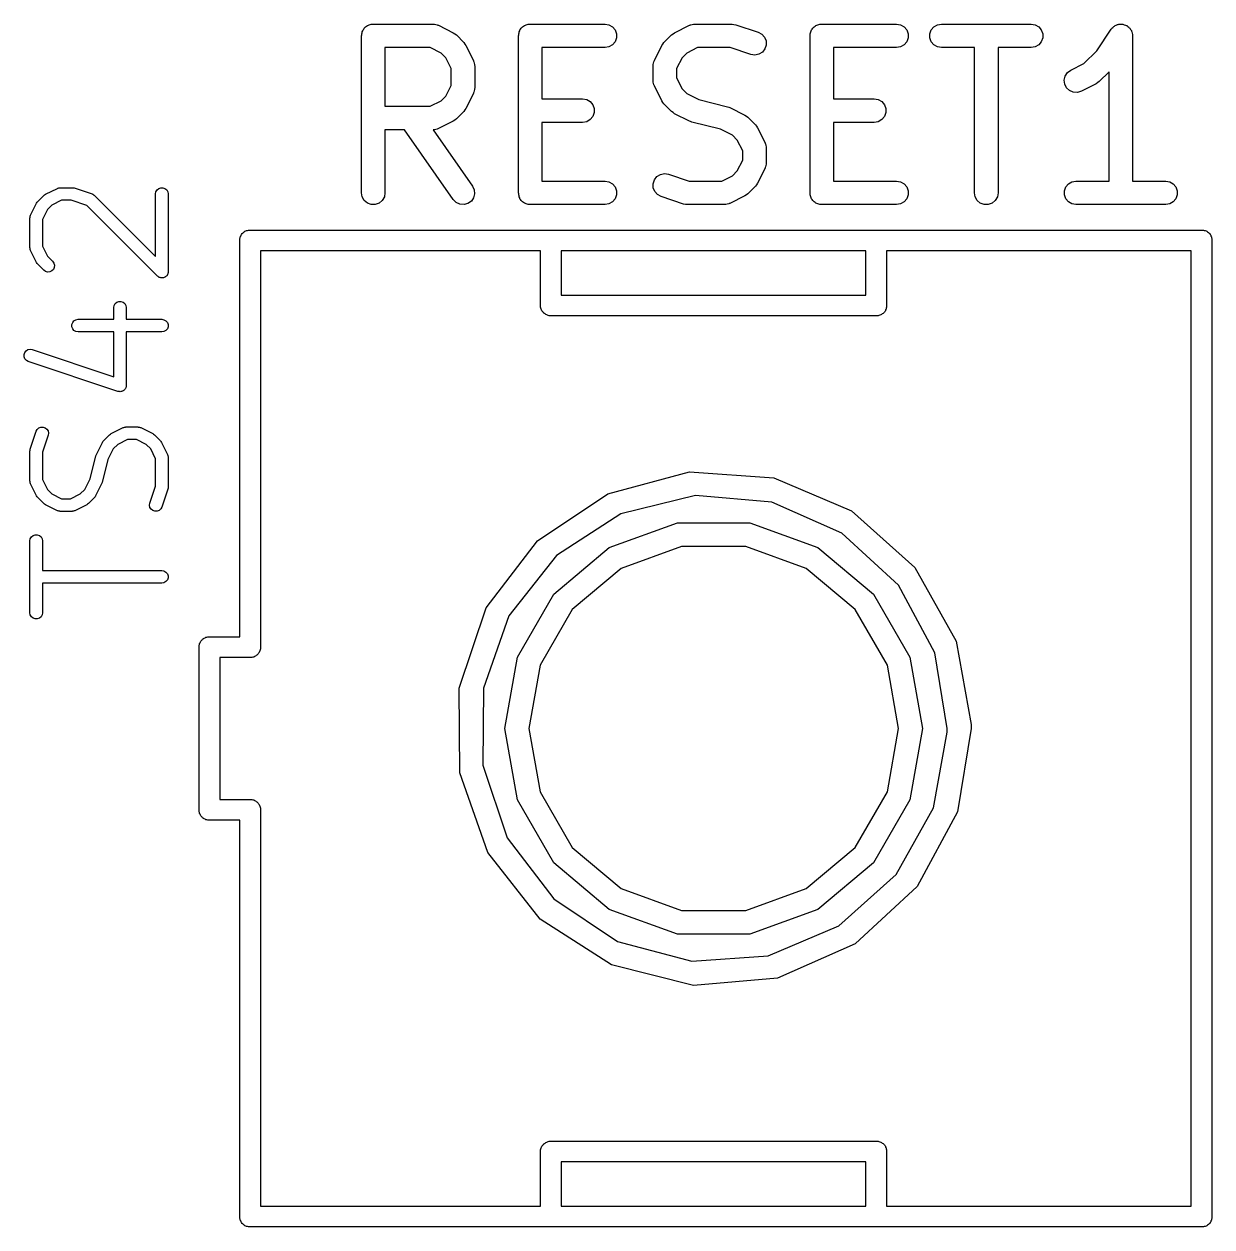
# Model space of a CAD drawing. Extents: x 91 to 202, y -131 to -74.
# Drawn here: x 99.71 to 107.01, y -85.96 to -78.56 of the extents above; entities that cross this region are included whole.
import ezdxf

# ---------------------------------------------------------------- set-up
doc = ezdxf.new("R2010")
doc.units = 0
doc.header["$MEASUREMENT"] = 0
doc.layers.add('BLACK', color=7, linetype='CONTINUOUS')

msp = doc.modelspace()

# ---------------------------------------------------------------- linework, layer by layer
at = {"layer": 'BLACK', "linetype": 'CONTINUOUS'}
for p, q in [((101.798, -78.5936), (101.801, -78.5881)), ((101.801, -78.5881), (101.806, -78.584)), ((101.806, -78.584), (101.81, -78.5792)), ((101.81, -78.5792), (101.816, -78.576)), ((101.816, -78.576), (101.821, -78.5719)), ((101.821, -78.5719), (101.827, -78.5698)), ((101.827, -78.5698), (101.832, -78.5666)), ((101.832, -78.5666), (101.838, -78.5655)), ((101.838, -78.5655), (101.844, -78.5633)), ((101.844, -78.5633), (101.851, -78.5633)), ((101.851, -78.5633), (101.857, -78.5622)), ((101.857, -78.5622), (102.225, -78.5622)), ((102.225, -78.5622), (102.229, -78.563)), ((102.229, -78.563), (102.233, -78.5627)), ((102.233, -78.5627), (102.241, -78.5651)), ((102.241, -78.5651), (102.249, -78.5666)), ((102.249, -78.5666), (102.253, -78.5687)), ((102.253, -78.5687), (102.257, -78.5699)), ((102.257, -78.5699), (102.349, -78.6159)), ((102.763, -78.5936), (102.767, -78.5881)), ((102.767, -78.5881), (102.771, -78.584)), ((102.771, -78.584), (102.775, -78.5792)), ((102.775, -78.5792), (102.781, -78.576)), ((102.781, -78.576), (102.786, -78.5719)), ((102.786, -78.5719), (102.792, -78.5698)), ((102.792, -78.5698), (102.797, -78.5666)), ((102.797, -78.5666), (102.803, -78.5655)), ((102.803, -78.5655), (102.809, -78.5633)), ((102.809, -78.5633), (102.816, -78.5633)), ((102.816, -78.5633), (102.822, -78.5622)), ((102.822, -78.5622), (103.282, -78.5622)), ((103.282, -78.5622), (103.306, -78.5666)), ((103.306, -78.5666), (103.328, -78.5792)), ((103.328, -78.5792), (103.344, -78.5984)), ((103.709, -78.6159), (103.801, -78.5699)), ((103.801, -78.5699), (103.805, -78.5687)), ((103.805, -78.5687), (103.808, -78.5666)), ((103.808, -78.5666), (103.817, -78.5651)), ((103.817, -78.5651), (103.825, -78.5627)), ((103.825, -78.5627), (103.829, -78.563)), ((103.829, -78.563), (103.833, -78.5622)), ((103.833, -78.5622), (104.063, -78.5622)), ((104.063, -78.5622), (104.074, -78.5643)), ((104.074, -78.5643), (104.086, -78.566)), ((104.086, -78.566), (104.224, -78.6119)), ((104.556, -78.5936), (104.559, -78.5881)), ((104.559, -78.5881), (104.564, -78.584)), ((104.564, -78.584), (104.568, -78.5792)), ((104.568, -78.5792), (104.573, -78.576)), ((104.573, -78.576), (104.578, -78.5719)), ((104.578, -78.5719), (104.584, -78.5698)), ((104.584, -78.5698), (104.59, -78.5666)), ((104.59, -78.5666), (104.596, -78.5655)), ((104.596, -78.5655), (104.602, -78.5633)), ((104.602, -78.5633), (104.608, -78.5633)), ((104.608, -78.5633), (104.615, -78.5622)), ((104.615, -78.5622), (105.074, -78.5622)), ((105.074, -78.5622), (105.099, -78.5666)), ((105.099, -78.5666), (105.121, -78.5792)), ((105.121, -78.5792), (105.137, -78.5984)), ((105.287, -78.5984), (105.303, -78.5792)), ((105.303, -78.5792), (105.325, -78.5666)), ((105.325, -78.5666), (105.35, -78.5622)), ((105.35, -78.5622), (105.901, -78.5622)), ((105.901, -78.5622), (105.926, -78.5666)), ((105.926, -78.5666), (105.948, -78.5792)), ((105.948, -78.5792), (105.964, -78.5984)), ((106.396, -78.5916), (106.398, -78.5881)), ((106.398, -78.5881), (106.404, -78.5826)), ((106.404, -78.5826), (106.41, -78.5763)), ((106.41, -78.5763), (106.414, -78.5745)), ((106.414, -78.5745), (106.417, -78.5719)), ((106.417, -78.5719), (106.425, -78.569)), ((106.425, -78.569), (106.433, -78.5652)), ((106.433, -78.5652), (106.437, -78.5647)), ((106.437, -78.5647), (106.44, -78.5633)), ((106.44, -78.5633), (106.449, -78.5633)), ((106.449, -78.5633), (106.458, -78.5624)), ((106.458, -78.5624), (106.462, -78.5633)), ((106.462, -78.5633), (106.466, -78.5633)), ((106.466, -78.5633), (106.474, -78.5663)), ((106.474, -78.5663), (106.482, -78.5683)), ((106.482, -78.5683), (106.485, -78.5706)), ((106.485, -78.5706), (106.489, -78.5719)), ((106.489, -78.5719), (106.496, -78.5775)), ((106.496, -78.5775), (106.503, -78.5823)), ((106.503, -78.5823), (106.505, -78.5855)), ((106.505, -78.5855), (106.508, -78.5881)), ((106.508, -78.5881), (106.513, -78.5956)), ((101.784, -78.6346), (101.786, -78.6284)), ((101.784, -79.5998), (101.784, -78.6346)), ((101.786, -78.6221), (101.788, -78.6161)), ((101.786, -78.6284), (101.786, -78.6221)), ((101.788, -78.6161), (101.789, -78.6099)), ((101.789, -78.6099), (101.792, -78.6044)), ((101.792, -78.6044), (101.794, -78.5984)), ((101.794, -78.5984), (101.798, -78.5936)), ((102.349, -78.6159), (102.358, -78.6228)), ((102.358, -78.6228), (102.368, -78.6294)), ((102.368, -78.6294), (102.414, -78.6754)), ((102.75, -78.6346), (102.751, -78.6284)), ((102.75, -79.5998), (102.75, -78.6346)), ((102.751, -78.6221), (102.753, -78.6161)), ((102.751, -78.6284), (102.751, -78.6221)), ((102.753, -78.6161), (102.754, -78.6099)), ((102.754, -78.6099), (102.757, -78.6044)), ((102.757, -78.6044), (102.759, -78.5984)), ((102.759, -78.5984), (102.763, -78.5936)), ((103.344, -78.5984), (103.353, -78.6221)), ((103.353, -78.6472), (103.344, -78.6708)), ((103.353, -78.6221), (103.353, -78.6472)), ((103.644, -78.6754), (103.69, -78.6294)), ((103.69, -78.6294), (103.7, -78.6228)), ((103.7, -78.6228), (103.709, -78.6159)), ((104.224, -78.6119), (104.246, -78.6239)), ((104.246, -78.6239), (104.263, -78.6427)), ((104.263, -78.6427), (104.272, -78.6661)), ((104.542, -78.6346), (104.543, -78.6284)), ((104.542, -79.5998), (104.542, -78.6346)), ((104.543, -78.6221), (104.545, -78.6161)), ((104.543, -78.6284), (104.543, -78.6221)), ((104.545, -78.6161), (104.547, -78.6099)), ((104.547, -78.6099), (104.55, -78.6044)), ((104.55, -78.6044), (104.552, -78.5984)), ((104.552, -78.5984), (104.556, -78.5936)), ((105.137, -78.5984), (105.145, -78.6221)), ((105.145, -78.6472), (105.137, -78.6708)), ((105.145, -78.6221), (105.145, -78.6472)), ((105.279, -78.6221), (105.287, -78.5984)), ((105.279, -78.6472), (105.279, -78.6221)), ((105.287, -78.6708), (105.279, -78.6472)), ((105.964, -78.5984), (105.973, -78.6221)), ((105.973, -78.6472), (105.964, -78.6708)), ((105.973, -78.6221), (105.973, -78.6472)), ((106.305, -78.7264), (106.393, -78.5945)), ((106.393, -78.5945), (106.396, -78.5916)), ((106.513, -78.5956), (106.518, -78.6026)), ((106.518, -78.6026), (106.519, -78.6064)), ((106.519, -78.6064), (106.521, -78.6099)), ((106.521, -78.6099), (106.523, -78.6184)), ((106.523, -78.6184), (106.525, -78.6267)), ((106.525, -78.6267), (106.525, -78.6307)), ((106.525, -78.6307), (106.525, -78.6346)), ((106.525, -78.6346), (106.525, -79.5274)), ((101.929, -78.707), (101.929, -79.0678)), ((102.207, -78.707), (101.929, -78.707)), ((102.274, -78.7401), (102.207, -78.707)), ((102.414, -78.6754), (102.42, -78.6849)), ((102.42, -78.6849), (102.427, -78.6942)), ((102.427, -78.6942), (102.473, -78.7861)), ((103.282, -78.707), (102.894, -78.707)), ((102.894, -78.707), (102.894, -79.0219)), ((103.306, -78.7027), (103.282, -78.707)), ((103.328, -78.6901), (103.306, -78.7027)), ((103.344, -78.6708), (103.328, -78.6901)), ((103.585, -78.7861), (103.631, -78.6942)), ((103.631, -78.6942), (103.637, -78.6849)), ((103.637, -78.6849), (103.644, -78.6754)), ((103.85, -78.707), (103.784, -78.7401)), ((104.051, -78.707), (103.85, -78.707)), ((104.178, -78.7493), (104.051, -78.707)), ((104.249, -78.7348), (104.227, -78.7479)), ((104.265, -78.7151), (104.249, -78.7348)), ((104.272, -78.6912), (104.265, -78.7151)), ((104.272, -78.6661), (104.272, -78.6912)), ((105.074, -78.707), (104.687, -78.707)), ((104.687, -78.707), (104.687, -79.0219)), ((105.099, -78.7027), (105.074, -78.707)), ((105.121, -78.6901), (105.099, -78.7027)), ((105.137, -78.6708), (105.121, -78.6901)), ((105.303, -78.6901), (105.287, -78.6708)), ((105.325, -78.7027), (105.303, -78.6901)), ((105.35, -78.707), (105.325, -78.7027)), ((105.553, -78.707), (105.35, -78.707)), ((105.553, -79.5998), (105.553, -78.707)), ((105.901, -78.707), (105.698, -78.707)), ((105.698, -78.707), (105.698, -79.5998)), ((105.926, -78.7027), (105.901, -78.707)), ((105.948, -78.6901), (105.926, -78.7027)), ((105.964, -78.6708), (105.948, -78.6901)), ((106.226, -78.805), (106.305, -78.7264)), ((102.303, -78.7694), (102.274, -78.7401)), ((102.336, -78.8356), (102.303, -78.7694)), ((102.473, -78.7861), (102.474, -78.7901)), ((102.474, -78.7901), (102.476, -78.7937)), ((102.476, -78.7937), (102.478, -78.8021)), ((102.478, -78.8021), (102.48, -78.8102)), ((102.48, -78.8102), (102.48, -78.8144)), ((103.577, -78.8102), (103.58, -78.8021)), ((103.578, -78.8144), (103.577, -78.8102)), ((103.58, -78.8021), (103.581, -78.7937)), ((103.581, -78.7937), (103.583, -78.7901)), ((103.583, -78.7901), (103.585, -78.7861)), ((103.755, -78.7694), (103.722, -78.8356)), ((103.784, -78.7401), (103.755, -78.7694)), ((104.203, -78.753), (104.178, -78.7493)), ((104.227, -78.7479), (104.203, -78.753)), ((106.145, -78.8457), (106.226, -78.805)), ((102.336, -78.9393), (102.336, -78.8356)), ((102.48, -78.8144), (102.481, -78.8185)), ((102.481, -78.8185), (102.481, -78.9564)), ((103.577, -78.8185), (103.578, -78.8144)), ((103.577, -78.9104), (103.577, -78.8185)), ((103.722, -78.8356), (103.722, -78.8933)), ((106.105, -78.9061), (106.111, -78.8816)), ((106.111, -78.8816), (106.125, -78.8606)), ((106.125, -78.8606), (106.145, -78.8457)), ((106.381, -78.8554), (106.32, -78.9156)), ((106.381, -79.5274), (106.381, -78.8554)), ((102.303, -79.0054), (102.336, -78.9393)), ((102.481, -78.9564), (102.48, -78.9605)), ((103.578, -78.9145), (103.577, -78.9104)), ((103.577, -78.9187), (103.578, -78.9145)), ((103.58, -78.9268), (103.577, -78.9187)), ((103.581, -78.9352), (103.58, -78.9268)), ((103.583, -78.9388), (103.581, -78.9352)), ((103.585, -78.9428), (103.583, -78.9388)), ((103.631, -79.0347), (103.585, -78.9428)), ((103.722, -78.8933), (103.755, -78.9595)), ((106.108, -78.931), (106.105, -78.9061)), ((106.119, -78.9535), (106.108, -78.931)), ((106.137, -78.9708), (106.119, -78.9535)), ((106.302, -78.9292), (106.21, -78.9752)), ((106.311, -78.9223), (106.302, -78.9292)), ((106.32, -78.9156), (106.311, -78.9223)), ((102.274, -79.0348), (102.303, -79.0054)), ((102.473, -78.9887), (102.427, -79.0807)), ((102.474, -78.9847), (102.473, -78.9887)), ((102.476, -78.9811), (102.474, -78.9847)), ((102.478, -78.9728), (102.476, -78.9811)), ((102.48, -78.9646), (102.478, -78.9728)), ((102.48, -78.9605), (102.48, -78.9646)), ((102.894, -79.0219), (103.144, -79.0219)), ((103.144, -79.0219), (103.169, -79.0262)), ((103.169, -79.0262), (103.19, -79.0388)), ((103.755, -78.9595), (103.784, -78.9888)), ((103.784, -78.9888), (103.858, -79.026)), ((103.858, -79.026), (104.035, -79.07)), ((104.687, -79.0219), (104.936, -79.0219)), ((104.936, -79.0219), (104.961, -79.0262)), ((104.961, -79.0262), (104.983, -79.0388)), ((106.16, -78.9808), (106.137, -78.9708)), ((106.186, -78.9823), (106.16, -78.9808)), ((106.21, -78.9752), (106.186, -78.9823)), ((101.929, -79.0678), (102.207, -79.0678)), ((102.207, -79.0678), (102.274, -79.0348)), ((102.414, -79.0995), (102.368, -79.1454)), ((102.42, -79.09), (102.414, -79.0995)), ((102.427, -79.0807), (102.42, -79.09)), ((103.19, -79.0388), (103.206, -79.0581)), ((103.206, -79.0581), (103.215, -79.0817)), ((103.215, -79.0817), (103.215, -79.1068)), ((103.637, -79.044), (103.631, -79.0347)), ((103.644, -79.0535), (103.637, -79.044)), ((103.69, -79.0995), (103.644, -79.0535)), ((103.7, -79.1061), (103.69, -79.0995)), ((103.709, -79.113), (103.7, -79.1061)), ((104.035, -79.07), (104.042, -79.0732)), ((104.042, -79.0732), (104.049, -79.0755)), ((104.049, -79.0755), (104.141, -79.1214)), ((104.983, -79.0388), (104.999, -79.0581)), ((104.999, -79.0581), (105.008, -79.0817)), ((105.008, -79.0817), (105.008, -79.1068)), ((102.349, -79.159), (102.257, -79.205)), ((102.358, -79.1521), (102.349, -79.159)), ((102.368, -79.1454), (102.358, -79.1521)), ((103.144, -79.1666), (102.894, -79.1666)), ((102.894, -79.1666), (102.894, -79.5274)), ((103.169, -79.1623), (103.144, -79.1666)), ((103.19, -79.1497), (103.169, -79.1623)), ((103.206, -79.1305), (103.19, -79.1497)), ((103.215, -79.1068), (103.206, -79.1305)), ((103.801, -79.159), (103.709, -79.113)), ((103.808, -79.1613), (103.801, -79.159)), ((103.816, -79.1645), (103.808, -79.1613)), ((103.992, -79.2085), (103.816, -79.1645)), ((104.141, -79.1214), (104.151, -79.1284)), ((104.151, -79.1284), (104.16, -79.135)), ((104.16, -79.135), (104.206, -79.181)), ((104.936, -79.1666), (104.687, -79.1666)), ((104.687, -79.1666), (104.687, -79.5274)), ((104.961, -79.1623), (104.936, -79.1666)), ((104.983, -79.1497), (104.961, -79.1623)), ((104.999, -79.1305), (104.983, -79.1497)), ((105.008, -79.1068), (104.999, -79.1305)), ((102.049, -79.2126), (101.929, -79.2126)), ((101.929, -79.2126), (101.929, -79.5998)), ((102.349, -79.6414), (102.049, -79.2126)), ((102.229, -79.2119), (102.226, -79.2124)), ((102.226, -79.2124), (102.468, -79.5583)), ((102.233, -79.2121), (102.229, -79.2119)), ((102.241, -79.2097), (102.233, -79.2121)), ((102.249, -79.2082), (102.241, -79.2097)), ((102.253, -79.2062), (102.249, -79.2082)), ((102.257, -79.205), (102.253, -79.2062)), ((104.066, -79.2457), (103.992, -79.2085)), ((104.095, -79.275), (104.066, -79.2457)), ((104.206, -79.181), (104.213, -79.1904)), ((104.213, -79.1904), (104.22, -79.1998)), ((104.22, -79.1998), (104.266, -79.2917)), ((104.128, -79.3412), (104.095, -79.275)), ((104.266, -79.2917), (104.267, -79.2957)), ((104.267, -79.2957), (104.269, -79.2993)), ((104.269, -79.2993), (104.27, -79.3077)), ((104.27, -79.3077), (104.273, -79.3158)), ((104.273, -79.3158), (104.273, -79.32)), ((104.273, -79.32), (104.273, -79.3241)), ((104.273, -79.3241), (104.273, -79.416)), ((104.095, -79.465), (104.128, -79.3989)), ((104.128, -79.3989), (104.128, -79.3412)), ((104.066, -79.4944), (104.095, -79.465)), ((104.266, -79.4484), (104.22, -79.5403)), ((104.267, -79.4444), (104.266, -79.4484)), ((104.269, -79.4407), (104.267, -79.4444)), ((104.27, -79.4324), (104.269, -79.4407)), ((104.273, -79.4243), (104.27, -79.4324)), ((104.273, -79.416), (104.273, -79.4201)), ((104.273, -79.4201), (104.273, -79.4243)), ((102.894, -79.5274), (103.282, -79.5274)), ((103.282, -79.5274), (103.306, -79.5318)), ((103.306, -79.5318), (103.328, -79.5444)), ((103.328, -79.5444), (103.344, -79.5636)), ((103.578, -79.5433), (103.586, -79.5194)), ((103.578, -79.5684), (103.578, -79.5433)), ((103.586, -79.5194), (103.601, -79.4997)), ((103.601, -79.4997), (103.623, -79.4866)), ((103.623, -79.4866), (103.647, -79.4815)), ((103.647, -79.4815), (103.672, -79.4852)), ((103.672, -79.4852), (103.799, -79.5274)), ((103.799, -79.5274), (104, -79.5274)), ((104, -79.5274), (104.066, -79.4944)), ((104.213, -79.5496), (104.206, -79.5591)), ((104.22, -79.5403), (104.213, -79.5496)), ((104.687, -79.5274), (105.074, -79.5274)), ((105.074, -79.5274), (105.099, -79.5318)), ((105.099, -79.5318), (105.121, -79.5444)), ((105.121, -79.5444), (105.137, -79.5636)), ((106.115, -79.5636), (106.131, -79.5444)), ((106.131, -79.5444), (106.152, -79.5318)), ((106.152, -79.5318), (106.177, -79.5274)), ((106.177, -79.5274), (106.381, -79.5274)), ((106.525, -79.5274), (106.729, -79.5274)), ((106.729, -79.5274), (106.754, -79.5318)), ((106.754, -79.5318), (106.775, -79.5444)), ((106.775, -79.5444), (106.791, -79.5636)), ((99.7944, -79.6527), (99.8312, -79.6159)), ((99.8312, -79.6159), (99.8362, -79.6124)), ((99.8362, -79.6124), (99.8412, -79.6087)), ((99.8412, -79.6087), (99.9147, -79.5719)), ((99.9147, -79.5719), (99.9169, -79.5713)), ((99.9169, -79.5713), (99.9188, -79.5702)), ((99.9188, -79.5702), (99.9233, -79.5694)), ((99.9233, -79.5694), (99.9276, -79.5681)), ((99.9276, -79.5681), (99.9298, -79.5682)), ((99.9298, -79.5682), (99.932, -79.5679)), ((99.932, -79.5679), (100.006, -79.5679)), ((100.006, -79.5679), (100.012, -79.5689)), ((100.012, -79.5689), (100.018, -79.5698)), ((100.018, -79.5698), (100.128, -79.6066)), ((100.128, -79.6066), (100.13, -79.6077)), ((100.13, -79.6077), (100.132, -79.6082)), ((100.132, -79.6082), (100.136, -79.6108)), ((100.136, -79.6108), (100.14, -79.613)), ((100.14, -79.613), (100.141, -79.6147)), ((100.141, -79.6147), (100.143, -79.6159)), ((100.143, -79.6159), (100.518, -79.9913)), ((100.518, -79.6065), (100.521, -79.5933)), ((100.518, -79.9913), (100.518, -79.6065)), ((100.521, -79.5933), (100.528, -79.5817)), ((100.528, -79.5817), (100.538, -79.573)), ((100.538, -79.573), (100.55, -79.5684)), ((100.55, -79.5684), (100.564, -79.5684)), ((100.564, -79.5684), (100.576, -79.573)), ((100.576, -79.573), (100.587, -79.5817)), ((100.587, -79.5817), (100.593, -79.5933)), ((100.593, -79.5933), (100.596, -79.6065)), ((100.596, -79.6065), (100.596, -80.0845)), ((101.789, -79.6246), (101.784, -79.5998)), ((101.929, -79.5998), (101.925, -79.6246)), ((102.468, -79.5583), (102.478, -79.5811)), ((102.48, -79.6062), (102.474, -79.6304)), ((102.478, -79.5811), (102.48, -79.6062)), ((102.751, -79.6061), (102.75, -79.5998)), ((102.751, -79.6124), (102.751, -79.6061)), ((102.753, -79.6184), (102.751, -79.6124)), ((102.754, -79.6246), (102.753, -79.6184)), ((103.344, -79.5636), (103.353, -79.5873)), ((103.353, -79.6124), (103.344, -79.636)), ((103.353, -79.5873), (103.353, -79.6124)), ((103.588, -79.5918), (103.578, -79.5684)), ((103.604, -79.6106), (103.588, -79.5918)), ((103.626, -79.6226), (103.604, -79.6106)), ((103.764, -79.6685), (103.626, -79.6226)), ((104.141, -79.6186), (104.049, -79.6646)), ((104.151, -79.6117), (104.141, -79.6186)), ((104.16, -79.6051), (104.151, -79.6117)), ((104.206, -79.5591), (104.16, -79.6051)), ((104.543, -79.6061), (104.542, -79.5998)), ((104.543, -79.6124), (104.543, -79.6061)), ((104.545, -79.6184), (104.543, -79.6124)), ((104.547, -79.6246), (104.545, -79.6184)), ((105.137, -79.5636), (105.145, -79.5873)), ((105.145, -79.6124), (105.137, -79.636)), ((105.145, -79.5873), (105.145, -79.6124)), ((105.558, -79.6246), (105.553, -79.5998)), ((105.698, -79.5998), (105.694, -79.6246)), ((106.106, -79.5873), (106.115, -79.5636)), ((106.106, -79.6124), (106.106, -79.5873)), ((106.115, -79.636), (106.106, -79.6124)), ((106.791, -79.5636), (106.8, -79.5873)), ((106.8, -79.6124), (106.791, -79.636)), ((106.8, -79.5873), (106.8, -79.6124)), ((99.7504, -79.7363), (99.7872, -79.6627)), ((99.7872, -79.6627), (99.7909, -79.6578)), ((99.7909, -79.6578), (99.7944, -79.6527)), ((99.8813, -79.675), (99.8534, -79.7029)), ((99.9411, -79.6451), (99.8813, -79.675)), ((99.9993, -79.6451), (99.9411, -79.6451)), ((100.095, -79.677), (99.9993, -79.6451)), ((100.53, -80.1118), (100.095, -79.677)), ((101.801, -79.6464), (101.789, -79.6246)), ((101.821, -79.6625), (101.801, -79.6464)), ((101.844, -79.6711), (101.821, -79.6625)), ((101.869, -79.6711), (101.844, -79.6711)), ((101.893, -79.6625), (101.869, -79.6711)), ((101.912, -79.6464), (101.893, -79.6625)), ((101.925, -79.6246), (101.912, -79.6464)), ((102.367, -79.6591), (102.349, -79.6414)), ((102.39, -79.6698), (102.367, -79.6591)), ((102.415, -79.672), (102.39, -79.6698)), ((102.439, -79.6654), (102.415, -79.672)), ((102.46, -79.651), (102.439, -79.6654)), ((102.474, -79.6304), (102.46, -79.651)), ((102.757, -79.6301), (102.754, -79.6246)), ((102.759, -79.636), (102.757, -79.6301)), ((102.763, -79.6409), (102.759, -79.636)), ((102.767, -79.6464), (102.763, -79.6409)), ((102.771, -79.6504), (102.767, -79.6464)), ((102.775, -79.6553), (102.771, -79.6504)), ((102.781, -79.6585), (102.775, -79.6553)), ((102.786, -79.6625), (102.781, -79.6585)), ((102.792, -79.6647), (102.786, -79.6625)), ((102.797, -79.6679), (102.792, -79.6647)), ((102.803, -79.669), (102.797, -79.6679)), ((102.809, -79.6711), (102.803, -79.669)), ((102.816, -79.6711), (102.809, -79.6711)), ((102.822, -79.6722), (102.816, -79.6711)), ((103.282, -79.6722), (102.822, -79.6722)), ((103.306, -79.6679), (103.282, -79.6722)), ((103.328, -79.6553), (103.306, -79.6679)), ((103.344, -79.636), (103.328, -79.6553)), ((103.776, -79.6702), (103.764, -79.6685)), ((103.787, -79.6722), (103.776, -79.6702)), ((104.017, -79.6722), (103.787, -79.6722)), ((104.021, -79.6715), (104.017, -79.6722)), ((104.025, -79.6718), (104.021, -79.6715)), ((104.033, -79.6693), (104.025, -79.6718)), ((104.042, -79.6679), (104.033, -79.6693)), ((104.045, -79.6658), (104.042, -79.6679)), ((104.049, -79.6646), (104.045, -79.6658)), ((104.55, -79.6301), (104.547, -79.6246)), ((104.552, -79.636), (104.55, -79.6301)), ((104.556, -79.6409), (104.552, -79.636)), ((104.559, -79.6464), (104.556, -79.6409)), ((104.564, -79.6504), (104.559, -79.6464)), ((104.568, -79.6553), (104.564, -79.6504)), ((104.573, -79.6585), (104.568, -79.6553)), ((104.578, -79.6625), (104.573, -79.6585)), ((104.584, -79.6647), (104.578, -79.6625)), ((104.59, -79.6679), (104.584, -79.6647)), ((104.596, -79.669), (104.59, -79.6679)), ((104.602, -79.6711), (104.596, -79.669)), ((104.608, -79.6711), (104.602, -79.6711)), ((104.615, -79.6722), (104.608, -79.6711)), ((105.074, -79.6722), (104.615, -79.6722)), ((105.099, -79.6679), (105.074, -79.6722)), ((105.121, -79.6553), (105.099, -79.6679)), ((105.137, -79.636), (105.121, -79.6553)), ((105.57, -79.6464), (105.558, -79.6246)), ((105.589, -79.6625), (105.57, -79.6464)), ((105.613, -79.6711), (105.589, -79.6625)), ((105.638, -79.6711), (105.613, -79.6711)), ((105.662, -79.6625), (105.638, -79.6711)), ((105.681, -79.6464), (105.662, -79.6625)), ((105.694, -79.6246), (105.681, -79.6464)), ((106.131, -79.6553), (106.115, -79.636)), ((106.152, -79.6679), (106.131, -79.6553)), ((106.177, -79.6722), (106.152, -79.6679)), ((106.729, -79.6722), (106.177, -79.6722)), ((106.754, -79.6679), (106.729, -79.6722)), ((106.775, -79.6553), (106.754, -79.6679)), ((106.791, -79.636), (106.775, -79.6553)), ((99.7463, -79.7535), (99.7467, -79.7514)), ((99.7463, -79.9374), (99.7463, -79.7535)), ((99.7466, -79.7491), (99.7479, -79.7448)), ((99.7467, -79.7514), (99.7466, -79.7491)), ((99.7479, -79.7448), (99.7486, -79.7403)), ((99.7486, -79.7403), (99.7498, -79.7384)), ((99.7498, -79.7384), (99.7504, -79.7363)), ((99.8534, -79.7029), (99.8235, -79.7627)), ((99.8235, -79.7627), (99.8235, -79.9283)), ((101.055, -79.8467), (101.058, -79.8424)), ((101.058, -79.8424), (101.063, -79.8396)), ((101.063, -79.8396), (101.067, -79.836)), ((101.067, -79.836), (101.073, -79.834)), ((101.073, -79.834), (101.078, -79.8312)), ((101.078, -79.8312), (101.083, -79.8302)), ((101.083, -79.8302), (101.089, -79.8283)), ((101.089, -79.8283), (101.094, -79.8283)), ((101.094, -79.8283), (101.094, -79.8283)), ((101.094, -79.8283), (106.955, -79.8283)), ((106.955, -79.8283), (106.955, -79.8283)), ((106.955, -79.8283), (106.961, -79.8283)), ((106.961, -79.8283), (106.966, -79.8302)), ((106.966, -79.8302), (106.972, -79.8312)), ((106.972, -79.8312), (106.977, -79.834)), ((106.977, -79.834), (106.982, -79.836)), ((106.982, -79.836), (106.986, -79.8396)), ((106.986, -79.8396), (106.991, -79.8424)), ((106.991, -79.8424), (106.995, -79.8467)), ((101.036, -79.8806), (101.038, -79.8753)), ((101.036, -79.8862), (101.036, -79.8806)), ((101.036, -82.3283), (101.036, -79.8862)), ((101.036, -79.8862), (101.036, -79.8862)), ((101.038, -79.8753), (101.039, -79.8697)), ((101.039, -79.8697), (101.042, -79.8649)), ((101.042, -79.8649), (101.044, -79.8596)), ((101.044, -79.8596), (101.047, -79.8552)), ((101.047, -79.8552), (101.05, -79.8504)), ((101.05, -79.8504), (101.055, -79.8467)), ((106.995, -79.8467), (106.999, -79.8504)), ((106.999, -79.8504), (107.002, -79.8552)), ((107.002, -79.8552), (107.006, -79.8596)), ((107.006, -79.8596), (107.007, -79.8649)), ((107.007, -79.8649), (107.01, -79.8697)), ((107.01, -79.8697), (107.011, -79.8753)), ((107.011, -79.8753), (107.013, -79.8806)), ((107.013, -79.8806), (107.013, -79.8862)), ((107.013, -79.8862), (107.013, -79.8862)), ((107.013, -79.8862), (107.013, -85.8974)), ((99.7467, -79.9396), (99.7463, -79.9374)), ((99.7466, -79.9418), (99.7467, -79.9396)), ((99.7479, -79.9461), (99.7466, -79.9418)), ((99.7486, -79.9506), (99.7479, -79.9461)), ((99.7498, -79.9525), (99.7486, -79.9506)), ((99.7504, -79.9547), (99.7498, -79.9525)), ((99.7872, -80.0282), (99.7504, -79.9547)), ((99.8235, -79.9283), (99.8534, -79.9881)), ((99.8534, -79.9881), (99.8858, -80.0204)), ((101.163, -79.9553), (101.163, -82.3974)), ((102.886, -79.9553), (101.163, -79.9553)), ((102.886, -80.2806), (102.886, -79.9553)), ((103.013, -79.9553), (103.013, -80.2283)), ((104.886, -79.9553), (103.013, -79.9553)), ((104.886, -80.2283), (104.886, -79.9553)), ((106.886, -79.9553), (105.013, -79.9553)), ((105.013, -79.9553), (105.013, -80.2974)), ((106.886, -85.8283), (106.886, -79.9553)), ((99.7909, -80.0332), (99.7872, -80.0282)), ((99.7944, -80.0382), (99.7909, -80.0332)), ((99.8312, -80.075), (99.7944, -80.0382)), ((99.8858, -80.0204), (99.8935, -80.0314)), ((99.8958, -80.0577), (99.8901, -80.0698)), ((99.8935, -80.0314), (99.8969, -80.0443)), ((99.8969, -80.0443), (99.8958, -80.0577)), ((99.8422, -80.0827), (99.8312, -80.075)), ((99.8551, -80.0862), (99.8422, -80.0827)), ((99.8685, -80.085), (99.8551, -80.0862)), ((99.8806, -80.0793), (99.8685, -80.085)), ((99.8901, -80.0698), (99.8806, -80.0793)), ((100.534, -80.1147), (100.53, -80.1118)), ((100.538, -80.1179), (100.534, -80.1147)), ((100.539, -80.1185), (100.538, -80.1179)), ((100.541, -80.1195), (100.539, -80.1185)), ((100.546, -80.1208), (100.541, -80.1195)), ((100.55, -80.1225), (100.546, -80.1208)), ((100.552, -80.1225), (100.55, -80.1225)), ((100.554, -80.1229), (100.552, -80.1225)), ((100.559, -80.1225), (100.554, -80.1229)), ((100.564, -80.1225), (100.559, -80.1225)), ((100.565, -80.1219), (100.564, -80.1225)), ((100.567, -80.1218), (100.565, -80.1219)), ((100.572, -80.1196), (100.567, -80.1218)), ((100.576, -80.1179), (100.572, -80.1196)), ((100.578, -80.1168), (100.576, -80.1179)), ((100.579, -80.1161), (100.578, -80.1168)), ((100.583, -80.1125), (100.579, -80.1161)), ((100.587, -80.1093), (100.583, -80.1125)), ((100.588, -80.1078), (100.587, -80.1093)), ((100.589, -80.1066), (100.588, -80.1078)), ((100.591, -80.1021), (100.589, -80.1066)), ((100.593, -80.0977), (100.591, -80.1021)), ((100.594, -80.096), (100.593, -80.0977)), ((100.595, -80.0894), (100.594, -80.0945)), ((100.594, -80.0945), (100.594, -80.096)), ((100.596, -80.0845), (100.595, -80.0894)), ((100.263, -80.2919), (100.27, -80.2803)), ((100.27, -80.2803), (100.28, -80.2717)), ((100.28, -80.2717), (100.293, -80.2671)), ((100.293, -80.2671), (100.306, -80.2671)), ((100.306, -80.2671), (100.319, -80.2717)), ((100.319, -80.2717), (100.329, -80.2803)), ((100.329, -80.2803), (100.336, -80.2919)), ((102.886, -80.303), (102.886, -80.2806)), ((103.013, -80.2283), (104.886, -80.2283)), ((100.261, -80.3051), (100.263, -80.2919)), ((100.261, -80.3768), (100.261, -80.3051)), ((100.336, -80.2919), (100.338, -80.3051)), ((100.338, -80.3051), (100.338, -80.3768)), ((102.888, -80.3083), (102.886, -80.303)), ((102.889, -80.3139), (102.888, -80.3083)), ((102.892, -80.3187), (102.889, -80.3139)), ((102.894, -80.324), (102.892, -80.3187)), ((102.897, -80.3284), (102.894, -80.324)), ((102.9, -80.3332), (102.897, -80.3284)), ((102.905, -80.3369), (102.9, -80.3332)), ((102.908, -80.3412), (102.905, -80.3369)), ((102.913, -80.344), (102.908, -80.3412)), ((102.917, -80.3476), (102.913, -80.344)), ((102.923, -80.3496), (102.917, -80.3476)), ((102.928, -80.3524), (102.923, -80.3496)), ((102.933, -80.3534), (102.928, -80.3524)), ((102.939, -80.3553), (102.933, -80.3534)), ((102.944, -80.3553), (102.939, -80.3553)), ((104.955, -80.3553), (102.944, -80.3553)), ((102.944, -80.3553), (102.944, -80.3553)), ((104.961, -80.3553), (104.955, -80.3553)), ((104.955, -80.3553), (104.955, -80.3553)), ((104.966, -80.3534), (104.961, -80.3553)), ((104.972, -80.3524), (104.966, -80.3534)), ((104.977, -80.3496), (104.972, -80.3524)), ((104.982, -80.3476), (104.977, -80.3496)), ((104.986, -80.344), (104.982, -80.3476)), ((104.991, -80.3412), (104.986, -80.344)), ((104.995, -80.3369), (104.991, -80.3412)), ((104.999, -80.3332), (104.995, -80.3369)), ((105.002, -80.3284), (104.999, -80.3332)), ((105.006, -80.324), (105.002, -80.3284)), ((105.007, -80.3187), (105.006, -80.324)), ((105.01, -80.3139), (105.007, -80.3187)), ((105.011, -80.3083), (105.01, -80.3139)), ((105.013, -80.303), (105.011, -80.3083)), ((105.013, -80.2974), (105.013, -80.2974)), ((105.013, -80.2974), (105.013, -80.303)), ((100.004, -80.4087), (100.009, -80.3961)), ((100.004, -80.4221), (100.004, -80.4087)), ((100.009, -80.4347), (100.004, -80.4221)), ((100.009, -80.3961), (100.017, -80.3858)), ((100.017, -80.445), (100.009, -80.4347)), ((100.017, -80.3858), (100.029, -80.3791)), ((100.029, -80.3791), (100.042, -80.3768)), ((100.042, -80.3768), (100.261, -80.3768)), ((100.338, -80.3768), (100.557, -80.3768)), ((100.557, -80.3768), (100.57, -80.3791)), ((100.57, -80.3791), (100.582, -80.3858)), ((100.582, -80.3858), (100.591, -80.3961)), ((100.591, -80.4347), (100.582, -80.445)), ((100.591, -80.3961), (100.595, -80.4087)), ((100.595, -80.4221), (100.591, -80.4347)), ((100.595, -80.4087), (100.595, -80.4221)), ((100.029, -80.4517), (100.017, -80.445)), ((100.042, -80.454), (100.029, -80.4517)), ((100.261, -80.454), (100.042, -80.454)), ((100.261, -80.7295), (100.261, -80.454)), ((100.557, -80.454), (100.338, -80.454)), ((100.338, -80.454), (100.338, -80.7831)), ((100.57, -80.4517), (100.557, -80.454)), ((100.582, -80.445), (100.57, -80.4517)), ((99.71, -80.5936), (99.7142, -80.5809)), ((99.7142, -80.5809), (99.7225, -80.5704)), ((99.7225, -80.5704), (99.734, -80.5633)), ((99.734, -80.5633), (99.7471, -80.5607)), ((99.7471, -80.5607), (99.7604, -80.5626)), ((99.7604, -80.5626), (100.261, -80.7295)), ((99.7103, -80.607), (99.71, -80.5936)), ((99.7153, -80.6195), (99.7103, -80.607)), ((99.7242, -80.6295), (99.7153, -80.6195)), ((99.736, -80.6359), (99.7242, -80.6295)), ((100.287, -80.8197), (99.736, -80.6359)), ((100.331, -80.8045), (100.329, -80.8079)), ((100.334, -80.8015), (100.331, -80.8045)), ((100.335, -80.7988), (100.334, -80.8015)), ((100.336, -80.7963), (100.335, -80.7988)), ((100.337, -80.7924), (100.336, -80.7963)), ((100.338, -80.7888), (100.337, -80.7924)), ((100.338, -80.7831), (100.338, -80.7859)), ((100.338, -80.7859), (100.338, -80.7888)), ((100.29, -80.8201), (100.287, -80.8197)), ((100.293, -80.8211), (100.29, -80.8201)), ((100.297, -80.8211), (100.293, -80.8211)), ((100.301, -80.8217), (100.297, -80.8211)), ((100.304, -80.8211), (100.301, -80.8217)), ((100.306, -80.8211), (100.304, -80.8211)), ((100.31, -80.8198), (100.306, -80.8211)), ((100.314, -80.819), (100.31, -80.8198)), ((100.316, -80.8175), (100.314, -80.819)), ((100.319, -80.8165), (100.316, -80.8175)), ((100.322, -80.814), (100.319, -80.8165)), ((100.325, -80.812), (100.322, -80.814)), ((100.327, -80.8097), (100.325, -80.812)), ((100.329, -80.8079), (100.327, -80.8097)), ((99.7483, -81.1753), (99.7851, -81.065)), ((99.7851, -81.065), (99.7915, -81.0532)), ((99.7915, -81.0532), (99.8015, -81.0444)), ((99.8015, -81.0444), (99.814, -81.0394)), ((99.814, -81.0394), (99.8274, -81.0391)), ((99.8583, -81.0895), (99.8235, -81.1938)), ((99.8274, -81.0391), (99.8401, -81.0433)), ((99.8401, -81.0433), (99.8506, -81.0516)), ((99.8506, -81.0516), (99.8576, -81.0631)), ((99.8576, -81.0631), (99.8603, -81.0762)), ((99.8603, -81.0762), (99.8583, -81.0895)), ((100.199, -81.1235), (100.236, -81.0867)), ((100.236, -81.0867), (100.241, -81.0832)), ((100.241, -81.0832), (100.246, -81.0795)), ((100.246, -81.0795), (100.319, -81.0427)), ((100.319, -81.0427), (100.321, -81.0421)), ((100.321, -81.0421), (100.323, -81.041)), ((100.323, -81.041), (100.328, -81.0402)), ((100.328, -81.0402), (100.332, -81.0389)), ((100.332, -81.0389), (100.334, -81.039)), ((100.334, -81.039), (100.336, -81.0386)), ((100.336, -81.0386), (100.41, -81.0386)), ((100.41, -81.0386), (100.412, -81.039)), ((100.412, -81.039), (100.414, -81.0389)), ((100.414, -81.0389), (100.419, -81.0402)), ((100.419, -81.0402), (100.423, -81.041)), ((100.423, -81.041), (100.425, -81.0421)), ((100.425, -81.0421), (100.427, -81.0427)), ((100.427, -81.0427), (100.501, -81.0795)), ((100.501, -81.0795), (100.506, -81.0832)), ((100.506, -81.0832), (100.511, -81.0867)), ((100.511, -81.0867), (100.548, -81.1235)), ((99.7474, -81.1815), (99.7483, -81.1753)), ((100.155, -81.2071), (100.192, -81.1335)), ((100.192, -81.1335), (100.195, -81.1286)), ((100.195, -81.1286), (100.199, -81.1235)), ((100.258, -81.1737), (100.226, -81.2378)), ((100.286, -81.1457), (100.258, -81.1737)), ((100.346, -81.1159), (100.286, -81.1457)), ((100.401, -81.1159), (100.346, -81.1159)), ((100.461, -81.1457), (100.401, -81.1159)), ((100.489, -81.1737), (100.461, -81.1457)), ((100.518, -81.2334), (100.489, -81.1737)), ((100.548, -81.1235), (100.551, -81.1286)), ((100.551, -81.1286), (100.555, -81.1335)), ((100.555, -81.1335), (100.592, -81.2071)), ((99.7463, -81.1876), (99.7474, -81.1815)), ((99.7463, -81.3714), (99.7463, -81.1876)), ((99.8235, -81.1938), (99.8235, -81.3623)), ((100.116, -81.3579), (100.152, -81.215)), ((100.152, -81.215), (100.154, -81.2111)), ((100.154, -81.2111), (100.155, -81.2071)), ((100.226, -81.2378), (100.19, -81.3808)), ((100.518, -81.4019), (100.518, -81.2334)), ((100.592, -81.2071), (100.592, -81.2092)), ((100.592, -81.2092), (100.593, -81.2111)), ((100.593, -81.2111), (100.594, -81.2156)), ((100.594, -81.2156), (100.595, -81.2199)), ((100.595, -81.2199), (100.595, -81.2221)), ((100.595, -81.2221), (100.596, -81.2243)), ((100.596, -81.2243), (100.596, -81.4082)), ((103.298, -81.4486), (103.801, -81.3153)), ((103.801, -81.3153), (104.319, -81.3521)), ((99.7467, -81.3736), (99.7463, -81.3714)), ((99.7466, -81.3758), (99.7467, -81.3736)), ((99.7479, -81.3802), (99.7466, -81.3758)), ((99.7486, -81.3846), (99.7479, -81.3802)), ((99.7498, -81.3865), (99.7486, -81.3846)), ((99.7504, -81.3887), (99.7498, -81.3865)), ((99.7872, -81.4622), (99.7504, -81.3887)), ((99.8235, -81.3623), (99.8534, -81.4221)), ((100.084, -81.4221), (100.116, -81.3579)), ((100.187, -81.3887), (100.15, -81.4622)), ((100.188, -81.3846), (100.187, -81.3887)), ((100.19, -81.3808), (100.188, -81.3846)), ((104.319, -81.3521), (104.798, -81.5548)), ((99.7909, -81.4672), (99.7872, -81.4622)), ((99.7944, -81.4722), (99.7909, -81.4672)), ((99.8534, -81.4221), (99.8813, -81.45)), ((99.8813, -81.45), (99.9411, -81.4799)), ((99.9964, -81.4799), (100.056, -81.45)), ((100.056, -81.45), (100.084, -81.4221)), ((100.147, -81.4672), (100.143, -81.4722)), ((100.15, -81.4622), (100.147, -81.4672)), ((100.484, -81.5063), (100.518, -81.4019)), ((100.594, -81.4204), (100.557, -81.5307)), ((100.595, -81.4143), (100.594, -81.4204)), ((100.596, -81.4082), (100.595, -81.4143)), ((102.866, -81.7375), (103.298, -81.4486)), ((103.837, -81.4597), (103.379, -81.5734)), ((104.307, -81.5004), (103.837, -81.4597)), ((99.8312, -81.509), (99.7944, -81.4722)), ((99.8362, -81.5126), (99.8312, -81.509)), ((99.8412, -81.5162), (99.8362, -81.5126)), ((99.9147, -81.553), (99.8412, -81.5162)), ((99.9411, -81.4799), (99.9964, -81.4799)), ((100.096, -81.5162), (100.023, -81.553)), ((100.101, -81.5126), (100.096, -81.5162)), ((100.106, -81.509), (100.101, -81.5126)), ((100.143, -81.4722), (100.106, -81.509)), ((100.482, -81.5195), (100.484, -81.5063)), ((100.484, -81.5327), (100.482, -81.5195)), ((100.491, -81.5441), (100.484, -81.5327)), ((100.502, -81.5524), (100.491, -81.5441)), ((100.551, -81.5425), (100.541, -81.5514)), ((100.557, -81.5307), (100.551, -81.5425)), ((104.738, -81.6912), (104.307, -81.5004)), ((99.9169, -81.5536), (99.9147, -81.553)), ((99.9188, -81.5548), (99.9169, -81.5536)), ((99.9233, -81.5555), (99.9188, -81.5548)), ((99.9276, -81.5568), (99.9233, -81.5555)), ((99.9298, -81.5567), (99.9276, -81.5568)), ((99.932, -81.5571), (99.9298, -81.5567)), ((100.006, -81.5571), (99.932, -81.5571)), ((100.008, -81.5567), (100.006, -81.5571)), ((100.01, -81.5568), (100.008, -81.5567)), ((100.014, -81.5555), (100.01, -81.5568)), ((100.019, -81.5548), (100.014, -81.5555)), ((100.021, -81.5536), (100.019, -81.5548)), ((100.023, -81.553), (100.021, -81.5536)), ((100.515, -81.5567), (100.502, -81.5524)), ((100.528, -81.5563), (100.515, -81.5567)), ((100.541, -81.5514), (100.528, -81.5563)), ((103.379, -81.5734), (102.983, -81.8293)), ((104.798, -81.5548), (105.186, -81.9017)), ((103.308, -81.7803), (103.727, -81.6278)), ((103.727, -81.6278), (104.173, -81.6278)), ((104.173, -81.6278), (104.591, -81.7803)), ((105.085, -82.0114), (104.738, -81.6912)), ((99.7463, -81.7391), (99.7486, -81.7259)), ((99.7463, -82.1803), (99.7463, -81.7391)), ((99.7486, -81.7259), (99.7554, -81.7143)), ((99.7554, -81.7143), (99.7656, -81.7057)), ((99.7656, -81.7057), (99.7782, -81.7011)), ((99.7782, -81.7011), (99.7916, -81.7011)), ((99.7916, -81.7011), (99.8042, -81.7057)), ((99.8042, -81.7057), (99.8145, -81.7143)), ((99.8145, -81.7143), (99.8212, -81.7259)), ((99.8212, -81.7259), (99.8235, -81.7391)), ((99.8235, -81.7391), (99.8235, -81.9211)), ((102.55, -82.1508), (102.866, -81.7375)), ((102.983, -81.8293), (102.691, -82.1998)), ((102.966, -82.0668), (103.308, -81.7803)), ((103.752, -81.7726), (103.381, -81.9076)), ((104.147, -81.7726), (103.752, -81.7726)), ((104.518, -81.9076), (104.147, -81.7726)), ((104.591, -81.7803), (104.933, -82.0668)), ((103.381, -81.9076), (103.079, -82.1613)), ((104.82, -82.1613), (104.518, -81.9076)), ((105.186, -81.9017), (105.44, -82.3554)), ((99.8235, -81.9211), (100.557, -81.9211)), ((100.557, -81.9211), (100.57, -81.9234)), ((100.57, -81.9234), (100.582, -81.9301)), ((100.582, -81.9893), (100.57, -81.996)), ((100.582, -81.9301), (100.591, -81.9404)), ((100.591, -81.979), (100.582, -81.9893)), ((100.591, -81.9404), (100.595, -81.953)), ((100.595, -81.9664), (100.591, -81.979)), ((100.595, -81.953), (100.595, -81.9664)), ((100.557, -81.9983), (99.8235, -81.9983)), ((99.8235, -81.9983), (99.8235, -82.1803)), ((100.57, -81.996), (100.557, -81.9983)), ((105.309, -82.4265), (105.085, -82.0114)), ((102.744, -82.4528), (102.966, -82.0668)), ((104.933, -82.0668), (105.156, -82.4528)), ((99.7486, -82.1935), (99.7463, -82.1803)), ((99.7554, -82.2052), (99.7486, -82.1935)), ((99.7656, -82.2138), (99.7554, -82.2052)), ((99.8145, -82.2052), (99.8042, -82.2138)), ((99.8212, -82.1935), (99.8145, -82.2052)), ((99.8235, -82.1803), (99.8212, -82.1935)), ((102.386, -82.6441), (102.55, -82.1508)), ((102.691, -82.1998), (102.535, -82.6448)), ((103.079, -82.1613), (102.882, -82.5031)), ((105.018, -82.5031), (104.82, -82.1613)), ((99.7782, -82.2184), (99.7656, -82.2138)), ((99.7916, -82.2184), (99.7782, -82.2184)), ((99.8042, -82.2138), (99.7916, -82.2184)), ((100.794, -82.3596), (100.797, -82.3552)), ((100.797, -82.3552), (100.8, -82.3504)), ((100.8, -82.3504), (100.805, -82.3467)), ((100.805, -82.3467), (100.808, -82.3424)), ((100.808, -82.3424), (100.813, -82.3396)), ((100.813, -82.3396), (100.817, -82.336)), ((100.817, -82.336), (100.823, -82.334)), ((100.823, -82.334), (100.828, -82.3312)), ((100.828, -82.3312), (100.833, -82.3302)), ((100.833, -82.3302), (100.839, -82.3283)), ((100.839, -82.3283), (100.844, -82.3283)), ((100.844, -82.3283), (100.844, -82.3283)), ((100.844, -82.3283), (101.036, -82.3283)), ((105.44, -82.3554), (105.533, -82.8669)), ((100.786, -82.3806), (100.788, -82.3753)), ((100.786, -82.3862), (100.786, -82.3806)), ((100.786, -83.3806), (100.786, -82.3862)), ((100.786, -82.3862), (100.786, -82.3862)), ((100.788, -82.3753), (100.789, -82.3697)), ((100.789, -82.3697), (100.792, -82.3649)), ((100.792, -82.3649), (100.794, -82.3596)), ((101.152, -82.4284), (101.149, -82.4332)), ((101.156, -82.424), (101.152, -82.4284)), ((101.157, -82.4187), (101.156, -82.424)), ((101.16, -82.4139), (101.157, -82.4187)), ((101.161, -82.4083), (101.16, -82.4139)), ((101.163, -82.403), (101.161, -82.4083)), ((101.163, -82.3974), (101.163, -82.3974)), ((101.163, -82.3974), (101.163, -82.403)), ((105.386, -82.8918), (105.309, -82.4265)), ((101.105, -82.4553), (100.913, -82.4553)), ((100.913, -82.4553), (100.913, -83.3283)), ((101.111, -82.4553), (101.105, -82.4553)), ((101.105, -82.4553), (101.105, -82.4553)), ((101.116, -82.4534), (101.111, -82.4553)), ((101.122, -82.4524), (101.116, -82.4534)), ((101.127, -82.4496), (101.122, -82.4524)), ((101.132, -82.4476), (101.127, -82.4496)), ((101.136, -82.444), (101.132, -82.4476)), ((101.141, -82.4412), (101.136, -82.444)), ((101.145, -82.4369), (101.141, -82.4412)), ((101.149, -82.4332), (101.145, -82.4369)), ((102.666, -82.8918), (102.744, -82.4528)), ((102.882, -82.5031), (102.813, -82.8918)), ((105.086, -82.8918), (105.018, -82.5031)), ((105.156, -82.4528), (105.233, -82.8918)), ((102.39, -83.1641), (102.386, -82.6441)), ((102.535, -82.6448), (102.531, -83.1165)), ((105.533, -82.8669), (105.533, -82.8918)), ((102.744, -83.3308), (102.666, -82.8918)), ((102.813, -82.8918), (102.882, -83.2805)), ((105.018, -83.2805), (105.086, -82.8918)), ((105.233, -82.8918), (105.156, -83.3308)), ((105.301, -83.3784), (105.386, -82.9144)), ((105.386, -82.9144), (105.386, -82.8918)), ((105.533, -82.8918), (105.448, -83.4047)), ((102.562, -83.6547), (102.39, -83.1641)), ((102.531, -83.1165), (102.68, -83.564)), ((102.882, -83.2805), (103.079, -83.6223)), ((104.82, -83.6223), (105.018, -83.2805)), ((100.786, -83.403), (100.786, -83.3806)), ((100.913, -83.3283), (101.105, -83.3283)), ((101.105, -83.3283), (101.105, -83.3283)), ((101.105, -83.3283), (101.111, -83.3283)), ((101.111, -83.3283), (101.116, -83.3302)), ((101.116, -83.3302), (101.122, -83.3312)), ((101.122, -83.3312), (101.127, -83.334)), ((101.127, -83.334), (101.132, -83.336)), ((101.132, -83.336), (101.136, -83.3396)), ((101.136, -83.3396), (101.141, -83.3424)), ((101.141, -83.3424), (101.145, -83.3467)), ((101.145, -83.3467), (101.149, -83.3504)), ((101.149, -83.3504), (101.152, -83.3552)), ((101.152, -83.3552), (101.156, -83.3596)), ((101.156, -83.3596), (101.157, -83.3649)), ((101.157, -83.3649), (101.16, -83.3697)), ((101.16, -83.3697), (101.161, -83.3753)), ((101.161, -83.3753), (101.163, -83.3806)), ((101.163, -83.3806), (101.163, -83.3862)), ((101.163, -83.3862), (101.163, -83.3862)), ((101.163, -83.3862), (101.163, -85.8283)), ((102.966, -83.7168), (102.744, -83.3308)), ((105.156, -83.3308), (104.933, -83.7168)), ((105.071, -83.79), (105.301, -83.3784)), ((100.788, -83.4083), (100.786, -83.403)), ((100.789, -83.4139), (100.788, -83.4083)), ((100.792, -83.4187), (100.789, -83.4139)), ((100.794, -83.424), (100.792, -83.4187)), ((100.797, -83.4284), (100.794, -83.424)), ((100.8, -83.4332), (100.797, -83.4284)), ((100.805, -83.4369), (100.8, -83.4332)), ((100.808, -83.4412), (100.805, -83.4369)), ((100.813, -83.444), (100.808, -83.4412)), ((100.817, -83.4476), (100.813, -83.444)), ((100.823, -83.4496), (100.817, -83.4476)), ((100.828, -83.4524), (100.823, -83.4496)), ((100.833, -83.4534), (100.828, -83.4524)), ((100.839, -83.4553), (100.833, -83.4534)), ((100.844, -83.4553), (100.839, -83.4553)), ((101.036, -83.4553), (100.844, -83.4553)), ((100.844, -83.4553), (100.844, -83.4553)), ((101.036, -85.8806), (101.036, -83.4553)), ((105.448, -83.4047), (105.201, -83.8623)), ((102.68, -83.564), (102.966, -83.939)), ((102.884, -84.063), (102.562, -83.6547)), ((103.079, -83.6223), (103.381, -83.876)), ((104.518, -83.876), (104.82, -83.6223)), ((103.308, -84.0033), (102.966, -83.7168)), ((104.933, -83.7168), (104.591, -84.0033)), ((104.719, -84.1047), (105.071, -83.79)), ((103.381, -83.876), (103.752, -84.011)), ((104.147, -84.011), (104.518, -83.876)), ((105.201, -83.8623), (104.819, -84.2153)), ((102.966, -83.939), (103.359, -84.201)), ((103.727, -84.1558), (103.308, -84.0033)), ((103.752, -84.011), (104.147, -84.011)), ((104.591, -84.0033), (104.173, -84.1558)), ((103.321, -84.3451), (102.884, -84.063)), ((104.285, -84.2886), (104.719, -84.1047)), ((103.359, -84.201), (103.815, -84.3219)), ((104.173, -84.1558), (103.727, -84.1558)), ((104.819, -84.2153), (104.343, -84.4256)), ((103.825, -84.4704), (103.321, -84.3451)), ((103.815, -84.3219), (104.285, -84.2886)), ((104.343, -84.4256), (103.825, -84.4704)), ((102.892, -85.4649), (102.894, -85.4596)), ((102.894, -85.4596), (102.897, -85.4552)), ((102.897, -85.4552), (102.9, -85.4504)), ((102.9, -85.4504), (102.905, -85.4467)), ((102.905, -85.4467), (102.908, -85.4424)), ((102.908, -85.4424), (102.913, -85.4396)), ((102.913, -85.4396), (102.917, -85.436)), ((102.917, -85.436), (102.923, -85.434)), ((102.923, -85.434), (102.928, -85.4312)), ((102.928, -85.4312), (102.933, -85.4302)), ((102.933, -85.4302), (102.939, -85.4283)), ((102.939, -85.4283), (102.944, -85.4283)), ((102.944, -85.4283), (102.944, -85.4283)), ((102.944, -85.4283), (104.955, -85.4283)), ((104.955, -85.4283), (104.955, -85.4283)), ((104.955, -85.4283), (104.961, -85.4283)), ((104.961, -85.4283), (104.966, -85.4302)), ((104.966, -85.4302), (104.972, -85.4312)), ((104.972, -85.4312), (104.977, -85.434)), ((104.977, -85.434), (104.982, -85.436)), ((104.982, -85.436), (104.986, -85.4396)), ((104.986, -85.4396), (104.991, -85.4424)), ((104.991, -85.4424), (104.995, -85.4467)), ((104.995, -85.4467), (104.999, -85.4504)), ((104.999, -85.4504), (105.002, -85.4552)), ((105.002, -85.4552), (105.006, -85.4596)), ((105.006, -85.4596), (105.007, -85.4649)), ((102.886, -85.4806), (102.888, -85.4753)), ((102.886, -85.4862), (102.886, -85.4806)), ((102.886, -85.8283), (102.886, -85.4862)), ((102.886, -85.4862), (102.886, -85.4862)), ((102.888, -85.4753), (102.889, -85.4697)), ((102.889, -85.4697), (102.892, -85.4649)), ((105.007, -85.4649), (105.01, -85.4697)), ((105.01, -85.4697), (105.011, -85.4753)), ((105.011, -85.4753), (105.013, -85.4806)), ((105.013, -85.4806), (105.013, -85.4862)), ((105.013, -85.4862), (105.013, -85.4862)), ((105.013, -85.4862), (105.013, -85.8283)), ((103.013, -85.5553), (103.013, -85.8283)), ((104.886, -85.5553), (103.013, -85.5553)), ((104.886, -85.8283), (104.886, -85.5553)), ((101.163, -85.8283), (102.886, -85.8283)), ((103.013, -85.8283), (104.886, -85.8283)), ((105.013, -85.8283), (106.886, -85.8283)), ((101.036, -85.903), (101.036, -85.8806)), ((101.038, -85.9083), (101.036, -85.903)), ((107.013, -85.903), (107.011, -85.9083)), ((107.013, -85.8974), (107.013, -85.8974)), ((107.013, -85.8974), (107.013, -85.903)), ((101.039, -85.9139), (101.038, -85.9083)), ((101.042, -85.9187), (101.039, -85.9139)), ((101.044, -85.924), (101.042, -85.9187)), ((101.047, -85.9284), (101.044, -85.924)), ((101.05, -85.9332), (101.047, -85.9284)), ((101.055, -85.9369), (101.05, -85.9332)), ((101.058, -85.9412), (101.055, -85.9369)), ((101.063, -85.944), (101.058, -85.9412)), ((101.067, -85.9476), (101.063, -85.944)), ((101.073, -85.9496), (101.067, -85.9476)), ((101.078, -85.9524), (101.073, -85.9496)), ((101.083, -85.9534), (101.078, -85.9524)), ((101.089, -85.9553), (101.083, -85.9534)), ((101.094, -85.9553), (101.089, -85.9553)), ((106.955, -85.9553), (101.094, -85.9553)), ((101.094, -85.9553), (101.094, -85.9553)), ((106.961, -85.9553), (106.955, -85.9553)), ((106.955, -85.9553), (106.955, -85.9553)), ((106.966, -85.9534), (106.961, -85.9553)), ((106.972, -85.9524), (106.966, -85.9534)), ((106.977, -85.9496), (106.972, -85.9524)), ((106.982, -85.9476), (106.977, -85.9496)), ((106.986, -85.944), (106.982, -85.9476)), ((106.991, -85.9412), (106.986, -85.944)), ((106.995, -85.9369), (106.991, -85.9412)), ((106.999, -85.9332), (106.995, -85.9369)), ((107.002, -85.9284), (106.999, -85.9332)), ((107.006, -85.924), (107.002, -85.9284)), ((107.007, -85.9187), (107.006, -85.924)), ((107.01, -85.9139), (107.007, -85.9187)), ((107.011, -85.9083), (107.01, -85.9139))]:
    msp.add_line(p, q, dxfattribs=at)

doc.saveas('drawing.dxf')
